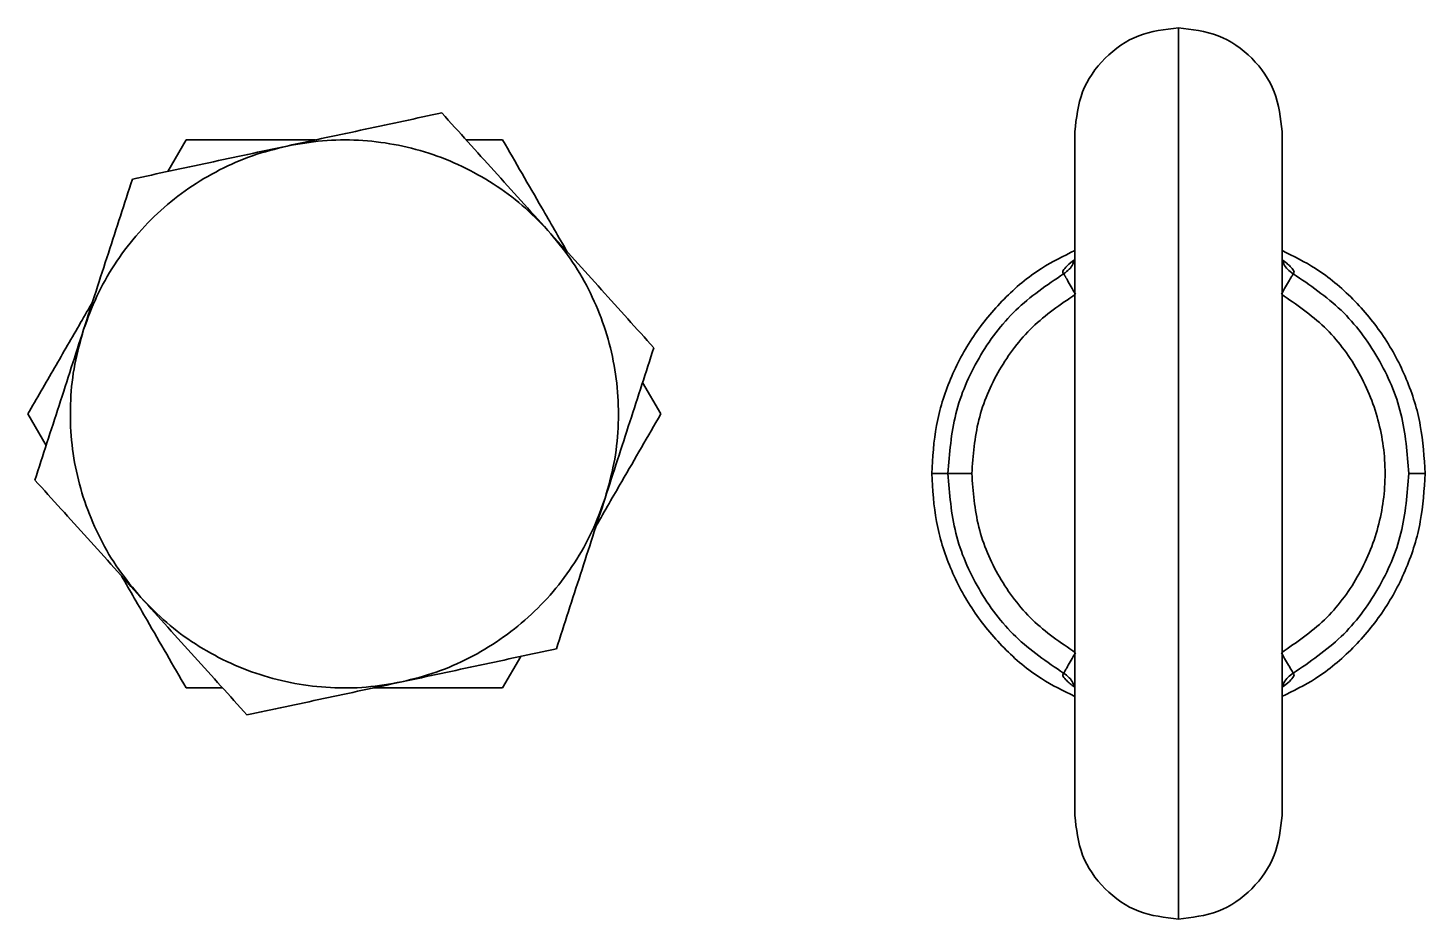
# Model space of a CAD drawing. Header units: millimetres. Extents: x -1052 to 3351, y 0 to 2015.
# Drawn here: x -369.054 to -367.32, y 1684.298 to 1685.404 of the extents above; entities that cross this region are included whole.
import ezdxf

# ---------------------------------------------------------------- set-up
doc = ezdxf.new("R2010")
doc.units = ezdxf.units.MM

msp = doc.modelspace()

# ---------------------------------------------------------------- linework, layer by layer
at = {"color": 7, "linetype": 'Continuous', "lineweight": 35}
for p, q in [((-367.6259, 1685.4044), (-367.6259, 1684.298)), ((-367.6259, 1685.4044), (-367.6259, 1684.298)), ((-367.7546, 1685.2757), (-367.7546, 1684.4267)), ((-367.7546, 1685.2757), (-367.7546, 1684.4267)), ((-367.4972, 1684.4267), (-367.4972, 1685.2757)), ((-367.4972, 1684.4267), (-367.4972, 1685.2757)), ((-368.8578, 1685.2654), (-368.8804, 1685.2262)), ((-368.8578, 1685.2654), (-368.8804, 1685.2262)), ((-368.4649, 1685.2654), (-368.5101, 1685.2654)), ((-368.4649, 1685.2654), (-368.5101, 1685.2654)), ((-367.6259, 1685.147), (-367.6259, 1684.5554)), ((-367.6259, 1685.147), (-367.6259, 1684.5554)), ((-368.2911, 1684.9643), (-368.2685, 1684.9251)), ((-368.2911, 1684.9643), (-368.2685, 1684.9251)), ((-369.0316, 1684.886), (-369.0542, 1684.9251)), ((-369.0316, 1684.886), (-369.0542, 1684.9251)), ((-367.912, 1684.8512), (-367.9321, 1684.8512)), ((-367.912, 1684.8512), (-367.9321, 1684.8512)), ((-367.3197, 1684.8512), (-367.3399, 1684.8512)), ((-367.3197, 1684.8512), (-367.3399, 1684.8512)), ((-368.4649, 1684.5849), (-368.4423, 1684.6241)), ((-368.4649, 1684.5849), (-368.4423, 1684.6241)), ((-368.8578, 1684.5849), (-368.8126, 1684.5849)), ((-368.8578, 1684.5849), (-368.8126, 1684.5849))]:
    msp.add_line(p, q, dxfattribs=at)
for points, knots in [([(-367.6259, 1685.4044), (-367.6428, 1685.4025), (-367.6765, 1685.3986), (-367.7191, 1685.3688), (-367.7488, 1685.3263), (-367.7527, 1685.2926), (-367.7546, 1685.2757)], [0, 0, 0, 0, 3.407172, 6.814327, 10.221499, 13.628689, 13.628689, 13.628689, 13.628689]), ([(-367.6259, 1685.4044), (-367.6428, 1685.4025), (-367.6765, 1685.3986), (-367.7191, 1685.3688), (-367.7488, 1685.3263), (-367.7527, 1685.2926), (-367.7546, 1685.2757)], [0, 0, 0, 0, 3.407172, 6.814327, 10.221499, 13.628689, 13.628689, 13.628689, 13.628689]), ([(-367.4972, 1685.2757), (-367.4992, 1685.2926), (-367.503, 1685.3263), (-367.5328, 1685.3688), (-367.5753, 1685.3986), (-367.6091, 1685.4025), (-367.6259, 1685.4044)], [0, 0, 0, 0, 3.407189, 6.814362, 10.221517, 13.628748, 13.628748, 13.628748, 13.628748]), ([(-367.4972, 1685.2757), (-367.4992, 1685.2926), (-367.503, 1685.3263), (-367.5328, 1685.3688), (-367.5753, 1685.3986), (-367.6091, 1685.4025), (-367.6259, 1685.4044)], [0, 0, 0, 0, 3.407189, 6.814362, 10.221517, 13.628748, 13.628748, 13.628748, 13.628748]), ([(-368.5404, 1685.2989), (-368.572, 1685.2922), (-368.6349, 1685.2787), (-368.7, 1685.2648), (-368.7325, 1685.2578)], [0, 0, 0, 0, 6.644582, 13.27905, 13.27905, 13.27905, 13.27905]), ([(-368.5404, 1685.2989), (-368.572, 1685.2922), (-368.6349, 1685.2787), (-368.7, 1685.2648), (-368.7325, 1685.2578)], [0, 0, 0, 0, 6.644582, 13.27905, 13.27905, 13.27905, 13.27905]), ([(-368.4088, 1685.1531), (-368.4311, 1685.1778), (-368.4757, 1685.2272), (-368.5189, 1685.275), (-368.5404, 1685.2989)], [0, 0, 0, 0, 6.642873, 13.279069, 13.279069, 13.279069, 13.279069]), ([(-368.4088, 1685.1531), (-368.4311, 1685.1778), (-368.4757, 1685.2272), (-368.5189, 1685.275), (-368.5404, 1685.2989)], [0, 0, 0, 0, 6.642873, 13.279069, 13.279069, 13.279069, 13.279069]), ([(-368.9851, 1685.0299), (-368.9799, 1685.0438), (-368.9697, 1685.0717), (-368.9477, 1685.1106), (-368.9211, 1685.1464), (-368.89, 1685.1784), (-368.855, 1685.2061), (-368.8166, 1685.2289), (-368.7757, 1685.2469), (-368.7469, 1685.2542), (-368.7325, 1685.2578)], [0, 0, 0, 0, 3.009985, 6.019954, 9.02994, 12.039896, 15.049903, 18.059888, 21.069855, 24.07982, 24.07982, 24.07982, 24.07982]), ([(-368.9851, 1685.0299), (-368.9799, 1685.0438), (-368.9697, 1685.0717), (-368.9477, 1685.1106), (-368.9211, 1685.1464), (-368.89, 1685.1784), (-368.855, 1685.2061), (-368.8166, 1685.2289), (-368.7757, 1685.2469), (-368.7469, 1685.2542), (-368.7325, 1685.2578)], [0, 0, 0, 0, 3.009985, 6.019954, 9.02994, 12.039896, 15.049903, 18.059888, 21.069855, 24.07982, 24.07982, 24.07982, 24.07982]), ([(-368.7325, 1685.2578), (-368.7651, 1685.2509), (-368.8302, 1685.2369), (-368.8931, 1685.2235), (-368.9246, 1685.2167)], [0, 0, 0, 0, 6.642832, 13.27905, 13.27905, 13.27905, 13.27905]), ([(-368.7325, 1685.2578), (-368.7651, 1685.2509), (-368.8302, 1685.2369), (-368.8931, 1685.2235), (-368.9246, 1685.2167)], [0, 0, 0, 0, 6.642832, 13.27905, 13.27905, 13.27905, 13.27905]), ([(-368.8578, 1685.2654), (-368.8359, 1685.2654), (-368.7929, 1685.2654), (-368.739, 1685.2654), (-368.7073, 1685.2654), (-368.6973, 1685.2654)], [0, 0, 0, 0, 4.511299, 8.869965, 10.846615, 10.846615, 10.846615, 10.846615]), ([(-368.8578, 1685.2654), (-368.8359, 1685.2654), (-368.7929, 1685.2654), (-368.739, 1685.2654), (-368.7073, 1685.2654), (-368.6973, 1685.2654)], [0, 0, 0, 0, 4.511299, 8.869965, 10.846615, 10.846615, 10.846615, 10.846615]), ([(-368.7325, 1685.2578), (-368.7179, 1685.2604), (-368.6886, 1685.2655), (-368.6439, 1685.2658), (-368.5996, 1685.2607), (-368.5563, 1685.2498), (-368.5149, 1685.2333), (-368.476, 1685.2115), (-368.4399, 1685.185), (-368.4192, 1685.1638), (-368.4088, 1685.1531)], [0, 0, 0, 0, 3.009966, 6.019959, 9.029954, 12.039932, 15.049928, 18.059897, 21.069859, 24.079857, 24.079857, 24.079857, 24.079857]), ([(-368.7325, 1685.2578), (-368.7179, 1685.2604), (-368.6886, 1685.2655), (-368.6439, 1685.2658), (-368.5996, 1685.2607), (-368.5563, 1685.2498), (-368.5149, 1685.2333), (-368.476, 1685.2115), (-368.4399, 1685.185), (-368.4192, 1685.1638), (-368.4088, 1685.1531)], [0, 0, 0, 0, 3.009966, 6.019959, 9.029954, 12.039932, 15.049928, 18.059897, 21.069859, 24.079857, 24.079857, 24.079857, 24.079857]), ([(-368.3847, 1685.1264), (-368.3953, 1685.1447), (-368.4225, 1685.1919), (-368.4488, 1685.2375), (-368.4649, 1685.2654)], [0, 0, 0, 0, 4.21824, 10.846623, 10.846623, 10.846623, 10.846623]), ([(-368.3847, 1685.1264), (-368.3953, 1685.1447), (-368.4225, 1685.1919), (-368.4488, 1685.2375), (-368.4649, 1685.2654)], [0, 0, 0, 0, 4.21824, 10.846623, 10.846623, 10.846623, 10.846623]), ([(-368.9246, 1685.2167), (-368.9345, 1685.1862), (-368.9543, 1685.125), (-368.9748, 1685.0617), (-368.9851, 1685.0299)], [0, 0, 0, 0, 6.612453, 13.279045, 13.279045, 13.279045, 13.279045]), ([(-368.9246, 1685.2167), (-368.9345, 1685.1862), (-368.9543, 1685.125), (-368.9748, 1685.0617), (-368.9851, 1685.0299)], [0, 0, 0, 0, 6.612453, 13.279045, 13.279045, 13.279045, 13.279045]), ([(-368.4088, 1685.1531), (-368.3993, 1685.1417), (-368.3802, 1685.1189), (-368.3576, 1685.0804), (-368.3399, 1685.0395), (-368.3277, 1684.9965), (-368.3212, 1684.9524), (-368.3207, 1684.9078), (-368.3256, 1684.8633), (-368.3336, 1684.8347), (-368.3377, 1684.8204)], [0, 0, 0, 0, 3.009983, 6.019969, 9.029923, 12.039926, 15.049888, 18.05988, 21.069846, 24.079823, 24.079823, 24.079823, 24.079823]), ([(-368.2772, 1685.0073), (-368.2988, 1685.0312), (-368.3419, 1685.079), (-368.3865, 1685.1284), (-368.4088, 1685.1531)], [0, 0, 0, 0, 6.644616, 13.279069, 13.279069, 13.279069, 13.279069]), ([(-368.4088, 1685.1531), (-368.3993, 1685.1417), (-368.3802, 1685.1189), (-368.3576, 1685.0804), (-368.3399, 1685.0395), (-368.3277, 1684.9965), (-368.3212, 1684.9524), (-368.3207, 1684.9078), (-368.3256, 1684.8633), (-368.3336, 1684.8347), (-368.3377, 1684.8204)], [0, 0, 0, 0, 3.009983, 6.019969, 9.029923, 12.039926, 15.049888, 18.05988, 21.069846, 24.079823, 24.079823, 24.079823, 24.079823]), ([(-368.2772, 1685.0073), (-368.2988, 1685.0312), (-368.3419, 1685.079), (-368.3865, 1685.1284), (-368.4088, 1685.1531)], [0, 0, 0, 0, 6.644616, 13.279069, 13.279069, 13.279069, 13.279069]), ([(-367.7544, 1685.128), (-367.7686, 1685.1211), (-367.8008, 1685.1054), (-367.8437, 1685.0689), (-367.8822, 1685.0225), (-367.9105, 1684.9691), (-367.9287, 1684.9113), (-367.931, 1684.8712), (-367.9321, 1684.8512)], [0, 0, 0, 0, 3.194201, 7.256349, 11.318563, 15.380762, 19.442972, 23.505165, 23.505165, 23.505165, 23.505165]), ([(-367.7544, 1685.128), (-367.7686, 1685.1211), (-367.8008, 1685.1054), (-367.8437, 1685.0689), (-367.8822, 1685.0225), (-367.9105, 1684.9691), (-367.9287, 1684.9113), (-367.931, 1684.8712), (-367.9321, 1684.8512)], [0, 0, 0, 0, 3.194201, 7.256349, 11.318563, 15.380762, 19.442972, 23.505165, 23.505165, 23.505165, 23.505165]), ([(-367.7684, 1685.0992), (-367.7691, 1685.1), (-367.7704, 1685.1015), (-367.766, 1685.1072), (-367.761, 1685.1124), (-367.7552, 1685.116), (-367.7548, 1685.1162)], [0, 0, 0, 0, 0.538943, 1.041174, 1.560794, 1.599262, 1.599262, 1.599262, 1.599262]), ([(-367.7684, 1685.0992), (-367.7691, 1685.1), (-367.7704, 1685.1015), (-367.766, 1685.1072), (-367.761, 1685.1124), (-367.7552, 1685.116), (-367.7548, 1685.1162)], [0, 0, 0, 0, 0.538943, 1.041174, 1.560794, 1.599262, 1.599262, 1.599262, 1.599262]), ([(-367.7552, 1685.1158), (-367.7557, 1685.1142), (-367.757, 1685.1101), (-367.7614, 1685.1041), (-367.766, 1685.1009), (-367.7684, 1685.0992)], [0, 0, 0, 0, 0.345959, 0.868816, 1.470352, 1.470352, 1.470352, 1.470352]), ([(-367.7552, 1685.1158), (-367.7557, 1685.1142), (-367.757, 1685.1101), (-367.7614, 1685.1041), (-367.766, 1685.1009), (-367.7684, 1685.0992)], [0, 0, 0, 0, 0.345959, 0.868816, 1.470352, 1.470352, 1.470352, 1.470352]), ([(-367.3197, 1684.8512), (-367.3209, 1684.8712), (-367.3232, 1684.9113), (-367.3414, 1684.9691), (-367.3696, 1685.0225), (-367.4081, 1685.0689), (-367.451, 1685.1053), (-367.4831, 1685.121), (-367.4972, 1685.1279)], [0, 0, 0, 0, 4.062196, 8.124409, 12.18661, 16.248827, 20.310978, 23.489618, 23.489618, 23.489618, 23.489618]), ([(-367.3197, 1684.8512), (-367.3209, 1684.8712), (-367.3232, 1684.9113), (-367.3414, 1684.9691), (-367.3696, 1685.0225), (-367.4081, 1685.0689), (-367.451, 1685.1053), (-367.4831, 1685.121), (-367.4972, 1685.1279)], [0, 0, 0, 0, 4.062196, 8.124409, 12.18661, 16.248827, 20.310978, 23.489618, 23.489618, 23.489618, 23.489618]), ([(-367.4835, 1685.0992), (-367.4859, 1685.1009), (-367.4905, 1685.1041), (-367.4949, 1685.1101), (-367.4962, 1685.1143), (-367.4967, 1685.116)], [0, 0, 0, 0, 0.602656, 1.126389, 1.483461, 1.483461, 1.483461, 1.483461]), ([(-367.4967, 1685.116), (-367.4964, 1685.1158), (-367.4935, 1685.114), (-367.4903, 1685.1111), (-367.4847, 1685.1062), (-367.4816, 1685.1016), (-367.4828, 1685.1), (-367.4835, 1685.0992)], [0, 0, 0, 0, 0.027189, 0.281393, 0.53947, 1.036092, 1.569083, 1.569083, 1.569083, 1.569083]), ([(-367.4835, 1685.0992), (-367.4859, 1685.1009), (-367.4905, 1685.1041), (-367.4949, 1685.1101), (-367.4962, 1685.1143), (-367.4967, 1685.116)], [0, 0, 0, 0, 0.602656, 1.126389, 1.483461, 1.483461, 1.483461, 1.483461]), ([(-367.4967, 1685.116), (-367.4964, 1685.1158), (-367.4935, 1685.114), (-367.4903, 1685.1111), (-367.4847, 1685.1062), (-367.4816, 1685.1016), (-367.4828, 1685.1), (-367.4835, 1685.0992)], [0, 0, 0, 0, 0.027189, 0.281393, 0.53947, 1.036092, 1.569083, 1.569083, 1.569083, 1.569083]), ([(-367.7684, 1685.0992), (-367.7892, 1685.0851), (-367.8307, 1685.0569), (-367.876, 1684.9959), (-367.9063, 1684.9263), (-367.9101, 1684.8762), (-367.912, 1684.8512)], [0, 0, 0, 0, 5.067161, 10.134331, 15.201458, 20.268624, 20.268624, 20.268624, 20.268624]), ([(-367.7684, 1685.0992), (-367.7892, 1685.0851), (-367.8307, 1685.0569), (-367.876, 1684.9959), (-367.9063, 1684.9263), (-367.9101, 1684.8762), (-367.912, 1684.8512)], [0, 0, 0, 0, 5.067161, 10.134331, 15.201458, 20.268624, 20.268624, 20.268624, 20.268624]), ([(-367.7537, 1685.0737), (-367.7555, 1685.0768), (-367.7592, 1685.0832), (-367.7639, 1685.0914), (-367.7673, 1685.0974), (-367.768, 1685.0986), (-367.7684, 1685.0992)], [0, 0, 0, 0, 0.498115, 0.996202, 1.494306, 1.99239, 1.99239, 1.99239, 1.99239]), ([(-367.7537, 1685.0737), (-367.7555, 1685.0768), (-367.7592, 1685.0832), (-367.7639, 1685.0914), (-367.7673, 1685.0974), (-367.768, 1685.0986), (-367.7684, 1685.0992)], [0, 0, 0, 0, 0.498115, 0.996202, 1.494306, 1.99239, 1.99239, 1.99239, 1.99239]), ([(-367.4835, 1685.0992), (-367.4838, 1685.0986), (-367.4845, 1685.0974), (-367.488, 1685.0914), (-367.4927, 1685.0832), (-367.4963, 1685.0768), (-367.4981, 1685.0737)], [0, 0, 0, 0, 0.498084, 0.996188, 1.494275, 1.99239, 1.99239, 1.99239, 1.99239]), ([(-367.4835, 1685.0992), (-367.4838, 1685.0986), (-367.4845, 1685.0974), (-367.488, 1685.0914), (-367.4927, 1685.0832), (-367.4963, 1685.0768), (-367.4981, 1685.0737)], [0, 0, 0, 0, 0.498084, 0.996188, 1.494275, 1.99239, 1.99239, 1.99239, 1.99239]), ([(-367.3399, 1684.8512), (-367.3418, 1684.8762), (-367.3456, 1684.9263), (-367.3759, 1684.9959), (-367.4212, 1685.0569), (-367.4627, 1685.0851), (-367.4835, 1685.0992)], [0, 0, 0, 0, 5.067166, 10.134293, 15.201462, 20.268624, 20.268624, 20.268624, 20.268624]), ([(-367.3399, 1684.8512), (-367.3418, 1684.8762), (-367.3456, 1684.9263), (-367.3759, 1684.9959), (-367.4212, 1685.0569), (-367.4627, 1685.0851), (-367.4835, 1685.0992)], [0, 0, 0, 0, 5.067166, 10.134293, 15.201462, 20.268624, 20.268624, 20.268624, 20.268624]), ([(-369.0542, 1684.9251), (-369.0432, 1684.9442), (-369.0217, 1684.9815), (-368.9948, 1685.0281), (-368.9789, 1685.0556), (-368.974, 1685.0641)], [0, 0, 0, 0, 4.523189, 8.881117, 10.846623, 10.846623, 10.846623, 10.846623]), ([(-369.0542, 1684.9251), (-369.0432, 1684.9442), (-369.0217, 1684.9815), (-368.9948, 1685.0281), (-368.9789, 1685.0556), (-368.974, 1685.0641)], [0, 0, 0, 0, 4.523189, 8.881117, 10.846623, 10.846623, 10.846623, 10.846623]), ([(-367.7537, 1685.0737), (-367.7723, 1685.061), (-367.8096, 1685.0357), (-367.8502, 1684.981), (-367.8774, 1684.9185), (-367.8808, 1684.8736), (-367.8825, 1684.8512)], [0, 0, 0, 0, 4.545063, 9.090152, 13.635225, 18.180292, 18.180292, 18.180292, 18.180292]), ([(-367.7537, 1685.0737), (-367.7723, 1685.061), (-367.8096, 1685.0357), (-367.8502, 1684.981), (-367.8774, 1684.9185), (-367.8808, 1684.8736), (-367.8825, 1684.8512)], [0, 0, 0, 0, 4.545063, 9.090152, 13.635225, 18.180292, 18.180292, 18.180292, 18.180292]), ([(-367.4981, 1684.6287), (-367.4795, 1684.6414), (-367.4423, 1684.6667), (-367.4014, 1684.7214), (-367.3753, 1684.7838), (-367.3664, 1684.8512), (-367.3753, 1684.9185), (-367.4014, 1684.981), (-367.4423, 1685.0357), (-367.4795, 1685.061), (-367.4981, 1685.0737)], [0, 0, 0, 0, 4.546162, 9.092349, 13.638499, 18.184671, 22.730844, 27.276994, 31.823181, 36.369343, 36.369343, 36.369343, 36.369343]), ([(-367.4981, 1684.6287), (-367.4795, 1684.6414), (-367.4423, 1684.6667), (-367.4014, 1684.7214), (-367.3753, 1684.7838), (-367.3664, 1684.8512), (-367.3753, 1684.9185), (-367.4014, 1684.981), (-367.4423, 1685.0357), (-367.4795, 1685.061), (-367.4981, 1685.0737)], [0, 0, 0, 0, 4.546162, 9.092349, 13.638499, 18.184671, 22.730844, 27.276994, 31.823181, 36.369343, 36.369343, 36.369343, 36.369343]), ([(-368.9851, 1685.0299), (-368.9953, 1684.9983), (-369.0157, 1684.935), (-369.0356, 1684.8737), (-369.0455, 1684.843)], [0, 0, 0, 0, 6.617468, 13.279063, 13.279063, 13.279063, 13.279063]), ([(-368.9851, 1685.0299), (-368.9953, 1684.9983), (-369.0157, 1684.935), (-369.0356, 1684.8737), (-369.0455, 1684.843)], [0, 0, 0, 0, 6.617468, 13.279063, 13.279063, 13.279063, 13.279063]), ([(-368.9139, 1684.6972), (-368.9234, 1684.7086), (-368.9425, 1684.7314), (-368.9651, 1684.7699), (-368.9828, 1684.8108), (-368.995, 1684.8538), (-369.0015, 1684.8979), (-369.002, 1684.9425), (-368.9972, 1684.987), (-368.9891, 1685.0156), (-368.9851, 1685.0299)], [0, 0, 0, 0, 3.009983, 6.019969, 9.029951, 12.039924, 15.049895, 18.059888, 21.069853, 24.079846, 24.079846, 24.079846, 24.079846]), ([(-368.9139, 1684.6972), (-368.9234, 1684.7086), (-368.9425, 1684.7314), (-368.9651, 1684.7699), (-368.9828, 1684.8108), (-368.995, 1684.8538), (-369.0015, 1684.8979), (-369.002, 1684.9425), (-368.9972, 1684.987), (-368.9891, 1685.0156), (-368.9851, 1685.0299)], [0, 0, 0, 0, 3.009983, 6.019969, 9.029951, 12.039924, 15.049895, 18.059888, 21.069853, 24.079846, 24.079846, 24.079846, 24.079846]), ([(-368.3377, 1684.8204), (-368.3274, 1684.8522), (-368.3069, 1684.9156), (-368.2871, 1684.9768), (-368.2772, 1685.0073)], [0, 0, 0, 0, 6.666582, 13.279063, 13.279063, 13.279063, 13.279063]), ([(-368.3377, 1684.8204), (-368.3274, 1684.8522), (-368.3069, 1684.9156), (-368.2871, 1684.9768), (-368.2772, 1685.0073)], [0, 0, 0, 0, 6.666582, 13.279063, 13.279063, 13.279063, 13.279063]), ([(-368.3487, 1684.7862), (-368.3381, 1684.8047), (-368.3109, 1684.8518), (-368.2845, 1684.8974), (-368.2685, 1684.9251)], [0, 0, 0, 0, 4.249224, 10.846653, 10.846653, 10.846653, 10.846653]), ([(-368.3487, 1684.7862), (-368.3381, 1684.8047), (-368.3109, 1684.8518), (-368.2845, 1684.8974), (-368.2685, 1684.9251)], [0, 0, 0, 0, 4.249224, 10.846653, 10.846653, 10.846653, 10.846653]), ([(-369.0455, 1684.843), (-369.0239, 1684.8191), (-368.9808, 1684.7713), (-368.9362, 1684.7219), (-368.9139, 1684.6972)], [0, 0, 0, 0, 6.644616, 13.279069, 13.279069, 13.279069, 13.279069]), ([(-369.0455, 1684.843), (-369.0239, 1684.8191), (-368.9808, 1684.7713), (-368.9362, 1684.7219), (-368.9139, 1684.6972)], [0, 0, 0, 0, 6.644616, 13.279069, 13.279069, 13.279069, 13.279069]), ([(-367.9321, 1684.8512), (-367.931, 1684.8311), (-367.9287, 1684.7911), (-367.9105, 1684.7333), (-367.8822, 1684.6799), (-367.8437, 1684.6335), (-367.8009, 1684.597), (-367.7687, 1684.5813), (-367.7546, 1684.5745)], [0, 0, 0, 0, 4.062196, 8.124409, 12.18661, 16.248827, 20.310978, 23.489604, 23.489604, 23.489604, 23.489604]), ([(-367.9321, 1684.8512), (-367.931, 1684.8311), (-367.9287, 1684.7911), (-367.9105, 1684.7333), (-367.8822, 1684.6799), (-367.8437, 1684.6335), (-367.8009, 1684.597), (-367.7687, 1684.5813), (-367.7546, 1684.5745)], [0, 0, 0, 0, 4.062196, 8.124409, 12.18661, 16.248827, 20.310978, 23.489604, 23.489604, 23.489604, 23.489604]), ([(-367.912, 1684.8512), (-367.9101, 1684.8262), (-367.9063, 1684.7761), (-367.876, 1684.7064), (-367.8307, 1684.6455), (-367.7892, 1684.6173), (-367.7684, 1684.6032)], [0, 0, 0, 0, 5.067166, 10.134293, 15.201462, 20.268624, 20.268624, 20.268624, 20.268624]), ([(-367.8825, 1684.8512), (-367.8862, 1684.8512), (-367.8935, 1684.8512), (-367.9029, 1684.8512), (-367.9098, 1684.8512), (-367.9113, 1684.8512), (-367.912, 1684.8512)], [0, 0, 0, 0, 0.498093, 0.996208, 1.494307, 1.992404, 1.992404, 1.992404, 1.992404]), ([(-367.912, 1684.8512), (-367.9101, 1684.8262), (-367.9063, 1684.7761), (-367.876, 1684.7064), (-367.8307, 1684.6455), (-367.7892, 1684.6173), (-367.7684, 1684.6032)], [0, 0, 0, 0, 5.067166, 10.134293, 15.201462, 20.268624, 20.268624, 20.268624, 20.268624]), ([(-367.8825, 1684.8512), (-367.8862, 1684.8512), (-367.8935, 1684.8512), (-367.9029, 1684.8512), (-367.9098, 1684.8512), (-367.9113, 1684.8512), (-367.912, 1684.8512)], [0, 0, 0, 0, 0.498093, 0.996208, 1.494307, 1.992404, 1.992404, 1.992404, 1.992404]), ([(-367.8825, 1684.8512), (-367.8808, 1684.8287), (-367.8774, 1684.7838), (-367.8502, 1684.7214), (-367.8096, 1684.6667), (-367.7723, 1684.6414), (-367.7537, 1684.6287)], [0, 0, 0, 0, 4.545066, 9.09014, 13.635229, 18.180292, 18.180292, 18.180292, 18.180292]), ([(-367.8825, 1684.8512), (-367.8808, 1684.8287), (-367.8774, 1684.7838), (-367.8502, 1684.7214), (-367.8096, 1684.6667), (-367.7723, 1684.6414), (-367.7537, 1684.6287)], [0, 0, 0, 0, 4.545066, 9.09014, 13.635229, 18.180292, 18.180292, 18.180292, 18.180292]), ([(-367.4974, 1684.5743), (-367.4833, 1684.5813), (-367.4511, 1684.597), (-367.4081, 1684.6335), (-367.3696, 1684.6799), (-367.3414, 1684.7333), (-367.3232, 1684.7911), (-367.3209, 1684.8311), (-367.3197, 1684.8512)], [0, 0, 0, 0, 3.194667, 7.256816, 11.31903, 15.381229, 19.443438, 23.505632, 23.505632, 23.505632, 23.505632]), ([(-367.4974, 1684.5743), (-367.4833, 1684.5813), (-367.4511, 1684.597), (-367.4081, 1684.6335), (-367.3696, 1684.6799), (-367.3414, 1684.7333), (-367.3232, 1684.7911), (-367.3209, 1684.8311), (-367.3197, 1684.8512)], [0, 0, 0, 0, 3.194667, 7.256816, 11.31903, 15.381229, 19.443438, 23.505632, 23.505632, 23.505632, 23.505632]), ([(-367.4835, 1684.6032), (-367.4627, 1684.6173), (-367.4212, 1684.6455), (-367.3759, 1684.7064), (-367.3456, 1684.7761), (-367.3418, 1684.8262), (-367.3399, 1684.8512)], [0, 0, 0, 0, 5.067161, 10.134331, 15.201458, 20.268624, 20.268624, 20.268624, 20.268624]), ([(-367.4835, 1684.6032), (-367.4627, 1684.6173), (-367.4212, 1684.6455), (-367.3759, 1684.7064), (-367.3456, 1684.7761), (-367.3418, 1684.8262), (-367.3399, 1684.8512)], [0, 0, 0, 0, 5.067161, 10.134331, 15.201458, 20.268624, 20.268624, 20.268624, 20.268624]), ([(-368.3377, 1684.8204), (-368.3428, 1684.8065), (-368.353, 1684.7786), (-368.375, 1684.7397), (-368.4016, 1684.7039), (-368.4327, 1684.6719), (-368.4677, 1684.6442), (-368.5061, 1684.6214), (-368.547, 1684.6034), (-368.5758, 1684.5961), (-368.5902, 1684.5925)], [0, 0, 0, 0, 3.009985, 6.019954, 9.029916, 12.039935, 15.049895, 18.059865, 21.069832, 24.079863, 24.079863, 24.079863, 24.079863]), ([(-368.3377, 1684.8204), (-368.3428, 1684.8065), (-368.353, 1684.7786), (-368.375, 1684.7397), (-368.4016, 1684.7039), (-368.4327, 1684.6719), (-368.4677, 1684.6442), (-368.5061, 1684.6214), (-368.547, 1684.6034), (-368.5758, 1684.5961), (-368.5902, 1684.5925)], [0, 0, 0, 0, 3.009985, 6.019954, 9.029916, 12.039935, 15.049895, 18.059865, 21.069832, 24.079863, 24.079863, 24.079863, 24.079863]), ([(-368.3981, 1684.6335), (-368.3882, 1684.6643), (-368.3684, 1684.7256), (-368.3479, 1684.7889), (-368.3377, 1684.8204)], [0, 0, 0, 0, 6.661578, 13.279045, 13.279045, 13.279045, 13.279045]), ([(-368.3981, 1684.6335), (-368.3882, 1684.6643), (-368.3684, 1684.7256), (-368.3479, 1684.7889), (-368.3377, 1684.8204)], [0, 0, 0, 0, 6.661578, 13.279045, 13.279045, 13.279045, 13.279045]), ([(-368.938, 1684.7239), (-368.9274, 1684.7055), (-368.9002, 1684.6584), (-368.8739, 1684.6128), (-368.8578, 1684.5849)], [0, 0, 0, 0, 4.218186, 10.846623, 10.846623, 10.846623, 10.846623]), ([(-368.938, 1684.7239), (-368.9274, 1684.7055), (-368.9002, 1684.6584), (-368.8739, 1684.6128), (-368.8578, 1684.5849)], [0, 0, 0, 0, 4.218186, 10.846623, 10.846623, 10.846623, 10.846623]), ([(-368.5902, 1684.5925), (-368.6048, 1684.5899), (-368.6341, 1684.5848), (-368.6788, 1684.5845), (-368.7231, 1684.5896), (-368.7664, 1684.6005), (-368.8079, 1684.617), (-368.8468, 1684.6388), (-368.8828, 1684.6652), (-368.9035, 1684.6865), (-368.9139, 1684.6972)], [0, 0, 0, 0, 3.009966, 6.019959, 9.029895, 12.03988, 15.049865, 18.059849, 21.06981, 24.079788, 24.079788, 24.079788, 24.079788]), ([(-368.9139, 1684.6972), (-368.8916, 1684.6725), (-368.847, 1684.6231), (-368.8038, 1684.5753), (-368.7823, 1684.5514)], [0, 0, 0, 0, 6.64285, 13.279029, 13.279029, 13.279029, 13.279029]), ([(-368.5902, 1684.5925), (-368.6048, 1684.5899), (-368.6341, 1684.5848), (-368.6788, 1684.5845), (-368.7231, 1684.5896), (-368.7664, 1684.6005), (-368.8079, 1684.617), (-368.8468, 1684.6388), (-368.8828, 1684.6652), (-368.9035, 1684.6865), (-368.9139, 1684.6972)], [0, 0, 0, 0, 3.009966, 6.019959, 9.029895, 12.03988, 15.049865, 18.059849, 21.06981, 24.079788, 24.079788, 24.079788, 24.079788]), ([(-368.9139, 1684.6972), (-368.8916, 1684.6725), (-368.847, 1684.6231), (-368.8038, 1684.5753), (-368.7823, 1684.5514)], [0, 0, 0, 0, 6.64285, 13.279029, 13.279029, 13.279029, 13.279029]), ([(-368.5902, 1684.5925), (-368.5576, 1684.5994), (-368.4925, 1684.6133), (-368.4296, 1684.6268), (-368.3981, 1684.6335)], [0, 0, 0, 0, 6.642896, 13.279108, 13.279108, 13.279108, 13.279108]), ([(-368.5902, 1684.5925), (-368.5576, 1684.5994), (-368.4925, 1684.6133), (-368.4296, 1684.6268), (-368.3981, 1684.6335)], [0, 0, 0, 0, 6.642896, 13.279108, 13.279108, 13.279108, 13.279108]), ([(-367.7684, 1684.6032), (-367.768, 1684.6038), (-367.7673, 1684.605), (-367.7639, 1684.611), (-367.7592, 1684.6192), (-367.7555, 1684.6255), (-367.7537, 1684.6287)], [0, 0, 0, 0, 0.498084, 0.996188, 1.494275, 1.99239, 1.99239, 1.99239, 1.99239]), ([(-367.7684, 1684.6032), (-367.768, 1684.6038), (-367.7673, 1684.605), (-367.7639, 1684.611), (-367.7592, 1684.6192), (-367.7555, 1684.6255), (-367.7537, 1684.6287)], [0, 0, 0, 0, 0.498084, 0.996188, 1.494275, 1.99239, 1.99239, 1.99239, 1.99239]), ([(-367.4835, 1684.6032), (-367.4838, 1684.6038), (-367.4845, 1684.605), (-367.488, 1684.611), (-367.4927, 1684.6192), (-367.4963, 1684.6255), (-367.4981, 1684.6287)], [0, 0, 0, 0, 0.498084, 0.996188, 1.494275, 1.99239, 1.99239, 1.99239, 1.99239]), ([(-367.4835, 1684.6032), (-367.4838, 1684.6038), (-367.4845, 1684.605), (-367.488, 1684.611), (-367.4927, 1684.6192), (-367.4963, 1684.6255), (-367.4981, 1684.6287)], [0, 0, 0, 0, 0.498084, 0.996188, 1.494275, 1.99239, 1.99239, 1.99239, 1.99239]), ([(-367.7552, 1684.5864), (-367.7555, 1684.5866), (-367.7584, 1684.5884), (-367.7616, 1684.5913), (-367.7671, 1684.5962), (-367.7703, 1684.6008), (-367.769, 1684.6024), (-367.7684, 1684.6032)], [0, 0, 0, 0, 0.028604, 0.282664, 0.540648, 1.036583, 1.568829, 1.568829, 1.568829, 1.568829]), ([(-367.7552, 1684.5864), (-367.7555, 1684.5866), (-367.7584, 1684.5884), (-367.7616, 1684.5913), (-367.7671, 1684.5962), (-367.7703, 1684.6008), (-367.769, 1684.6024), (-367.7684, 1684.6032)], [0, 0, 0, 0, 0.028604, 0.282664, 0.540648, 1.036583, 1.568829, 1.568829, 1.568829, 1.568829]), ([(-367.7684, 1684.6032), (-367.766, 1684.6015), (-367.7614, 1684.5983), (-367.7569, 1684.5922), (-367.7557, 1684.5881), (-367.7552, 1684.5864)], [0, 0, 0, 0, 0.602591, 1.126383, 1.483106, 1.483106, 1.483106, 1.483106]), ([(-367.7684, 1684.6032), (-367.766, 1684.6015), (-367.7614, 1684.5983), (-367.7569, 1684.5922), (-367.7557, 1684.5881), (-367.7552, 1684.5864)], [0, 0, 0, 0, 0.602591, 1.126383, 1.483106, 1.483106, 1.483106, 1.483106]), ([(-367.4972, 1684.5848), (-367.4966, 1684.5871), (-367.4951, 1684.5919), (-367.4903, 1684.5984), (-367.4858, 1684.6016), (-367.4835, 1684.6032)], [0, 0, 0, 0, 0.469785, 1.032021, 1.595031, 1.595031, 1.595031, 1.595031]), ([(-367.4972, 1684.5848), (-367.4966, 1684.5871), (-367.4951, 1684.5919), (-367.4903, 1684.5984), (-367.4858, 1684.6016), (-367.4835, 1684.6032)], [0, 0, 0, 0, 0.469785, 1.032021, 1.595031, 1.595031, 1.595031, 1.595031]), ([(-367.4835, 1684.6032), (-367.4828, 1684.6024), (-367.4815, 1684.6008), (-367.4859, 1684.5951), (-367.4909, 1684.5899), (-367.4967, 1684.5864), (-367.497, 1684.5862)], [0, 0, 0, 0, 0.539494, 1.042156, 1.56343, 1.598635, 1.598635, 1.598635, 1.598635]), ([(-367.4835, 1684.6032), (-367.4828, 1684.6024), (-367.4815, 1684.6008), (-367.4859, 1684.5951), (-367.4909, 1684.5899), (-367.4967, 1684.5864), (-367.497, 1684.5862)], [0, 0, 0, 0, 0.539494, 1.042156, 1.56343, 1.598635, 1.598635, 1.598635, 1.598635]), ([(-368.7823, 1684.5514), (-368.7508, 1684.5581), (-368.6878, 1684.5716), (-368.6227, 1684.5855), (-368.5902, 1684.5925)], [0, 0, 0, 0, 6.644645, 13.27905, 13.27905, 13.27905, 13.27905]), ([(-368.7823, 1684.5514), (-368.7508, 1684.5581), (-368.6878, 1684.5716), (-368.6227, 1684.5855), (-368.5902, 1684.5925)], [0, 0, 0, 0, 6.644645, 13.27905, 13.27905, 13.27905, 13.27905]), ([(-368.6254, 1684.5849), (-368.6042, 1684.5849), (-368.5498, 1684.5849), (-368.4971, 1684.5849), (-368.4649, 1684.5849)], [0, 0, 0, 0, 4.218184, 10.846615, 10.846615, 10.846615, 10.846615]), ([(-368.6254, 1684.5849), (-368.6042, 1684.5849), (-368.5498, 1684.5849), (-368.4971, 1684.5849), (-368.4649, 1684.5849)], [0, 0, 0, 0, 4.218184, 10.846615, 10.846615, 10.846615, 10.846615]), ([(-367.6259, 1684.298), (-367.6428, 1684.2999), (-367.6765, 1684.3038), (-367.7191, 1684.3335), (-367.7488, 1684.3761), (-367.7527, 1684.4098), (-367.7546, 1684.4267)], [0, 0, 0, 0, 3.407172, 6.814327, 10.221524, 13.628684, 13.628684, 13.628684, 13.628684]), ([(-367.6259, 1684.298), (-367.6428, 1684.2999), (-367.6765, 1684.3038), (-367.7191, 1684.3335), (-367.7488, 1684.3761), (-367.7527, 1684.4098), (-367.7546, 1684.4267)], [0, 0, 0, 0, 3.407172, 6.814327, 10.221524, 13.628684, 13.628684, 13.628684, 13.628684]), ([(-367.4972, 1684.4267), (-367.4992, 1684.4098), (-367.503, 1684.3761), (-367.5328, 1684.3335), (-367.5753, 1684.3038), (-367.6091, 1684.2999), (-367.6259, 1684.298)], [0, 0, 0, 0, 3.40716, 6.814357, 10.221513, 13.628743, 13.628743, 13.628743, 13.628743]), ([(-367.4972, 1684.4267), (-367.4992, 1684.4098), (-367.503, 1684.3761), (-367.5328, 1684.3335), (-367.5753, 1684.3038), (-367.6091, 1684.2999), (-367.6259, 1684.298)], [0, 0, 0, 0, 3.40716, 6.814357, 10.221513, 13.628743, 13.628743, 13.628743, 13.628743])]:
    msp.add_open_spline(points, degree=3, knots=knots, dxfattribs=at)

doc.saveas('drawing.dxf')
